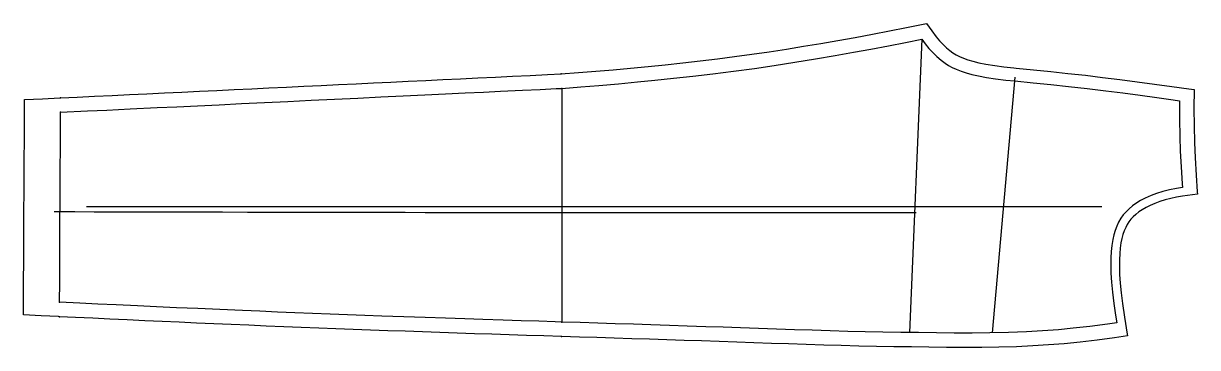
# Model space of a CAD drawing. Extents: x -3397 to -2362, y -826 to -541.
import ezdxf

# ---------------------------------------------------------------- set-up
doc = ezdxf.new("R2010")
doc.units = 0
for name, color, linetype in [('1', 1, 'Continuous'), ('14', 3, 'Continuous'), ('4', 2, 'Continuous'), ('7', 7, 'Continuous'), ('8', 6, 'Continuous')]:
    doc.layers.add(name, color=color, linetype=linetype)

msp = doc.modelspace()

# ---------------------------------------------------------------- linework, layer by layer
at = {"layer": '1'}
msp.add_lwpolyline([(-2922.724915, -816.569748), (-2922.727661, -816.569672), (-2938.268627, -816.097661), (-2953.570539, -815.625172), (-2968.726916, -815.147294), (-2984.025245, -814.654412), (-2999.312738, -814.153264), (-3014.610624, -813.64398), (-3029.80636, -813.129835), (-3045.103634, -812.603466), (-3060.400561, -812.068072), (-3075.548077, -811.528768), (-3090.844322, -810.974464), (-3106.12175, -810.410541), (-3121.417308, -809.834979), (-3136.614516, -809.251532), (-3151.90903, -808.651784), (-3167.437993, -808.028968), (-3182.731465, -807.402151), (-3198.282389, -806.752252), (-3213.574936, -806.101791), (-3229.041532, -805.433289), (-3244.333117, -804.762477), (-3259.624266, -804.082237), (-3274.615179, -803.406552), (-3289.905612, -802.709026), (-3305.196864, -802.003716), (-3320.486531, -801.289885), (-3335.494092, -800.578791), (-3350.782734, -799.84401), (-3364.951782, -799.15802), (-3365.857968, -799.11415), (-3381.064226, -798.377095), (-3396.694641, -797.619476), (-3396.616536, -781.806496), (-3396.541214, -766.564904), (-3396.465857, -751.323316), (-3396.390187, -736.023256), (-3396.314814, -720.781651), (-3396.238874, -705.417224), (-3396.163592, -690.175616), (-3396.089389, -675.14541), (-3396.01415, -659.90381), (-3395.938323, -644.549842), (-3395.862991, -629.308235), (-3395.788437, -614.23803), (-3395.757446, -607.977257), (-3379.857356, -607.219135), (-3364.807056, -606.501537), (-3363.999634, -606.463051), (-3349.415387, -605.767669), (-3334.062631, -605.035656), (-3318.670966, -604.301781), (-3303.303903, -603.569076), (-3287.912301, -602.835205), (-3272.52069, -602.101336), (-3257.045273, -601.363471), (-3241.653563, -600.6296), (-3226.219737, -599.893725), (-3211.006716, -599.168378), (-3195.615025, -598.434507), (-3180.477358, -597.712745), (-3165.085679, -596.978875), (-3149.772461, -596.248744), (-3134.380787, -595.514867), (-3119.00911, -594.781945), (-3103.617435, -594.048076), (-3088.404549, -593.322734), (-3073.012936, -592.588866), (-3057.699803, -591.858738), (-3042.30812, -591.124867), (-3027.170411, -590.403104), (-3011.778751, -589.669229), (-2996.387043, -588.935354), (-2980.953236, -588.19948), (-2965.928982, -587.483133), (-2950.332898, -586.739517), (-2935.129553, -586.014622), (-2922.948303, -585.433807), (-2923.119812, -585.442467), (-2907.549212, -584.276362), (-2892.434599, -583.071868), (-2877.048421, -581.747248), (-2861.787387, -580.340091), (-2846.417024, -578.842), (-2831.196513, -577.277067), (-2815.84342, -575.611403), (-2800.489919, -573.853766), (-2785.158271, -572.001024), (-2770.268952, -570.098023), (-2754.965488, -568.024742), (-2739.686583, -565.827978), (-2724.419404, -563.50269), (-2709.363914, -561.090503), (-2694.132648, -558.540809), (-2679.180358, -555.942515), (-2663.980336, -553.212878), (-2648.762364, -550.388447), (-2633.595139, -547.482019), (-2618.635539, -544.536959), (-2603.947624, -541.588668), (-2601.063232, -541.004753), (-2596.410324, -547.586826), (-2592.530095, -552.672516), (-2589.500984, -556.282247), (-2586.489218, -559.483184), (-2583.496271, -562.322261), (-2580.597789, -564.75056), (-2577.785588, -566.801025), (-2575.041648, -568.502946), (-2572.034732, -570.061531), (-2568.609153, -571.54269), (-2564.788448, -572.915876), (-2560.369828, -574.229303), (-2555.062431, -575.526544), (-2548.849036, -576.772342), (-2540.980611, -578.07675), (-2532.988365, -579.157424), (-2524.137368, -580.085426), (-2522.230988, -580.257835), (-2506.696979, -581.784617), (-2491.590424, -583.319265), (-2476.430414, -584.928551), (-2461.084308, -586.644635), (-2446.062103, -588.418244), (-2430.737475, -590.316535), (-2415.58349, -592.269598), (-2400.277926, -594.316311), (-2384.98278, -596.439057), (-2369.885836, -598.591192), (-2365.319214, -599.239616), (-2365.471803, -615.763921), (-2365.37107, -631.229148), (-2365.044722, -645.777708), (-2364.48221, -659.409295), (-2363.58498, -674.422828), (-2362.477313, -689.235908), (-2362.308044, -691.243057), (-2375.487187, -693.161471), (-2380.748056, -693.963971), (-2385.702194, -695.009681), (-2390.760021, -696.318107), (-2395.430088, -697.771904), (-2399.883978, -699.410042), (-2403.967456, -701.169024), (-2407.641883, -703.00983), (-2410.983011, -704.950065), (-2413.972281, -706.96297), (-2416.65107, -709.061051), (-2418.95069, -711.164442), (-2420.952859, -713.315136), (-2422.72484, -715.583203), (-2424.251375, -717.951342), (-2425.613609, -720.529324), (-2426.865954, -723.437664), (-2427.98577, -726.680993), (-2428.952893, -730.25139), (-2429.771943, -734.244338), (-2430.425711, -738.718305), (-2430.881088, -743.589258), (-2431.131923, -749.059488), (-2431.152301, -755.088813), (-2430.913775, -762.035226), (-2430.394498, -769.753428), (-2429.579054, -778.092433), (-2428.390962, -787.57271), (-2426.586148, -799.725621), (-2424.192603, -814.486761), (-2423.91922, -816.133194), (-2435.57763, -817.776208), (-2450.603208, -819.751985), (-2465.599263, -821.515009), (-2479.916999, -822.952065), (-2493.706061, -824.087384), (-2507.472211, -824.96046), (-2521.846597, -825.609703), (-2537.337051, -826.051111), (-2552.425149, -826.266201), (-2567.919722, -826.308909), (-2583.395952, -826.212277), (-2598.889295, -826.024656), (-2614.300758, -825.803946), (-2629.793587, -825.573243), (-2645.245233, -825.317698), (-2660.736848, -825.015493), (-2676.196404, -824.646664), (-2691.684705, -824.205501), (-2707.084316, -823.71639), (-2722.570029, -823.194471), (-2737.624395, -822.674654), (-2753.109675, -822.139548), (-2768.320087, -821.617884), (-2783.805683, -821.092947), (-2799.246598, -820.574617), (-2814.732571, -820.058816), (-2829.743096, -819.562676), (-2845.229285, -819.054739), (-2860.711392, -818.550568), (-2876.197768, -818.049737), (-2891.540046, -817.557681), (-2906.920178, -817.068782)], close=True, dxfattribs=at)
at = {"layer": '14'}
msp.add_lwpolyline([(-2922.345886, -803.875427), (-2922.345886, -803.875427), (-2928.302242, -803.697599), (-2942.638998, -803.259899), (-2958.254525, -802.772423), (-2974.061006, -802.269262), (-2992.108143, -801.683577), (-3007.970744, -801.159137), (-3024.944464, -800.587925), (-3042.885802, -799.972626), (-3061.651288, -799.315925), (-3081.09735, -798.62051), (-3096.04223, -798.075157), (-3111.228692, -797.51067), (-3126.596196, -796.928183), (-3142.084201, -796.328828), (-3157.632146, -795.713739), (-3172.965026, -795.093279), (-3188.432704, -794.454244), (-3203.745171, -793.809703), (-3223.78588, -792.949659), (-3243.227794, -792.098817), (-3261.886446, -791.268027), (-3279.5773, -790.468142), (-3296.115885, -789.710014), (-3314.887627, -788.837608), (-3331.210284, -788.068601), (-3347.057299, -787.312122), (-3364.888916, -786.446228), (-3364.888916, -786.446228), (-3364.800475, -768.545864), (-3364.713654, -750.973462), (-3364.627433, -733.522294), (-3364.533645, -714.539772), (-3364.456345, -698.894333), (-3364.379651, -683.371412), (-3364.305982, -668.461027), (-3364.221841, -651.430991), (-3364.138766, -634.616613), (-3364.067777, -620.248582), (-3364.0625, -619.18045), (-3364.0625, -619.18045), (-3340.31376, -618.048116), (-3323.298376, -617.236827), (-3302.643344, -616.252), (-3278.894607, -615.119666), (-3261.612995, -614.295683), (-3243.360809, -613.425423), (-3224.299793, -612.516598), (-3204.591746, -611.576923), (-3184.398411, -610.61411), (-3163.881553, -609.635871), (-3143.202932, -608.64992), (-3122.524312, -607.663968), (-3102.007454, -606.685729), (-3081.814122, -605.722916), (-3062.106077, -604.783241), (-3043.045081, -603.874417), (-3024.792898, -603.004158), (-3007.511258, -602.180173), (-2991.361988, -601.41018), (-2976.506817, -600.701889), (-2957.004364, -599.772017), (-2941.323526, -599.024358), (-2927.304138, -598.355917), (-2922.343445, -598.119392), (-2922.343445, -598.119392), (-2905.539525, -596.877777), (-2889.771083, -595.594611), (-2872.581199, -594.091515), (-2855.709213, -592.515711), (-2840.372887, -590.996896), (-2824.063003, -589.288734), (-2806.95462, -587.388977), (-2789.222805, -585.295379), (-2771.042623, -583.005692), (-2752.589141, -580.517669), (-2735.426543, -578.037539), (-2716.978103, -575.185929), (-2698.928621, -572.232214), (-2681.586626, -569.259816), (-2665.260698, -566.352164), (-2650.259362, -563.59268), (-2634.440644, -560.594342), (-2619.669097, -557.710103), (-2605.16571, -554.781342), (-2602.211834, -558.855563), (-2598.901615, -562.896868), (-2595.335154, -566.789091), (-2592.007339, -570.033511), (-2588.299361, -573.230242), (-2584.773326, -575.869383), (-2581.695969, -577.854187), (-2578.335424, -579.701721), (-2574.839132, -581.335706), (-2570.616625, -582.998808), (-2566.271424, -584.430228), (-2561.198116, -585.823189), (-2555.413393, -587.137176), (-2548.13719, -588.503633), (-2540.162581, -589.739465), (-2531.251292, -590.860369), (-2523.34259, -591.633682), (-2507.253987, -593.205725), (-2491.579669, -594.811766), (-2476.124888, -596.465263), (-2459.456515, -598.33878), (-2443.080713, -600.291979), (-2428.174873, -602.164372), (-2412.747514, -604.180448), (-2398.044598, -606.167125), (-2383.621143, -608.176751), (-2378.049011, -608.973083), (-2378.106334, -625.123081), (-2377.893466, -640.605901), (-2377.470635, -653.51797), (-2376.755263, -667.182154), (-2375.727921, -682.165167), (-2375.449371, -685.467911), (-2380.9372, -686.260846), (-2386.921591, -687.46895), (-2392.732294, -688.956916), (-2398.30741, -690.702406), (-2403.291315, -692.567495), (-2408.331613, -694.806134), (-2412.483991, -696.979551), (-2416.515039, -699.452148), (-2419.6035, -701.657785), (-2422.530267, -704.075719), (-2425.258002, -706.715217), (-2427.749339, -709.585518), (-2429.875105, -712.552735), (-2431.813818, -715.890874), (-2433.473961, -719.447254), (-2434.872754, -723.199187), (-2436.027421, -727.123985), (-2436.955182, -731.198959), (-2437.822035, -736.469297), (-2438.394894, -741.894522), (-2438.707398, -747.430323), (-2438.786092, -754.156847), (-2438.596433, -760.902217), (-2438.113541, -768.693485), (-2437.294105, -777.643821), (-2436.127136, -787.526172), (-2434.654687, -797.81294), (-2433.519287, -804.63829), (-2441.708713, -805.784564), (-2457.051922, -807.749932), (-2471.799613, -809.416355), (-2484.853882, -810.660508), (-2498.953585, -811.723438), (-2513.074235, -812.520045), (-2528.779589, -813.126278), (-2545.264189, -813.486647), (-2560.976174, -813.609923), (-2576.686876, -813.568212), (-2592.396689, -813.412077), (-2608.105971, -813.192083), (-2623.836721, -812.956693), (-2639.545623, -812.714321), (-2655.25351, -812.431456), (-2670.378197, -812.090727), (-2686.082752, -811.664641), (-2701.785975, -811.18233), (-2717.488303, -810.661658), (-2733.19012, -810.120492), (-2749.200833, -809.565655), (-2764.843807, -809.029175), (-2780.327731, -808.503411), (-2795.547946, -807.991265), (-2811.860625, -807.447097), (-2827.588142, -806.926783), (-2843.91434, -806.390911), (-2859.197428, -805.89304), (-2875.467927, -805.366911), (-2890.725407, -804.877223), (-2906.280182, -804.381878)], close=True, dxfattribs=at)
at = {"layer": '4'}
for p in [(-2922.948303, -585.433807), (-2922.343445, -598.119392), (-3363.999634, -606.463051), (-3364.0625, -619.18045), (-3364.888916, -786.446228), (-3364.951782, -799.15802), (-2922.345886, -803.875427), (-2922.727661, -816.569672)]:
    msp.add_point(p, dxfattribs=at)
at = {"layer": '7'}
msp.add_line((-3341.298828, -702.162857), (-2446.712189, -702.162857), dxfattribs=at)
at = {"layer": '8'}
for points in [[(-2605.16571, -554.781342), (-2615.965271, -813.04184)], [(-2523.27774, -588.179626), (-2543.10379, -813.43338)], [(-2922.343445, -598.119392), (-2922.343445, -615.521473), (-2922.343445, -631.845852), (-2922.343445, -647.58999), (-2922.343445, -662.818066), (-2922.343445, -678.986041), (-2922.343445, -695.697529), (-2922.343445, -711.591084), (-2922.343445, -728.216187), (-2922.343445, -744.194651), (-2922.343445, -759.115026), (-2922.343445, -774.343375), (-2922.343445, -789.743816), (-2922.343445, -803.875427)], [(-3369.555664, -706.611252), (-3351.573189, -706.66167), (-3334.42039, -706.707716), (-3317.106214, -706.752688), (-3296.874021, -706.803531), (-3279.937519, -706.844761), (-3261.609333, -706.888059), (-3241.996478, -706.932896), (-3221.205953, -706.97874), (-3199.344805, -707.025065), (-3176.520034, -707.071339), (-3160.821022, -707.1019), (-3144.773003, -707.132046), (-3128.407687, -707.161621), (-3111.756781, -707.190468), (-3094.851995, -707.21843), (-3077.725035, -707.24535), (-3060.407611, -707.271072), (-3042.931431, -707.295439), (-3025.328204, -707.318294), (-3007.629636, -707.339479), (-2989.867437, -707.358839), (-2972.073316, -707.376215), (-2954.160895, -707.391591), (-2936.406044, -707.404822), (-2918.72776, -707.416122), (-2901.16433, -707.425598), (-2883.754038, -707.433355), (-2866.53517, -707.439497), (-2849.546011, -707.444131), (-2832.824846, -707.447361), (-2816.40996, -707.449293), (-2800.339638, -707.450032), (-2784.652166, -707.449683), (-2769.385828, -707.448352), (-2754.57891, -707.446144), (-2733.313635, -707.441418), (-2713.297471, -707.43531), (-2694.659568, -707.428177), (-2677.529139, -707.420374), (-2662.035396, -707.412256), (-2644.146358, -707.401557), (-2629.702977, -707.391772), (-2615.168501, -707.380652), (-2610.109558, -707.376328)]]:
    msp.add_lwpolyline(points, dxfattribs=at)

doc.saveas('drawing.dxf')
